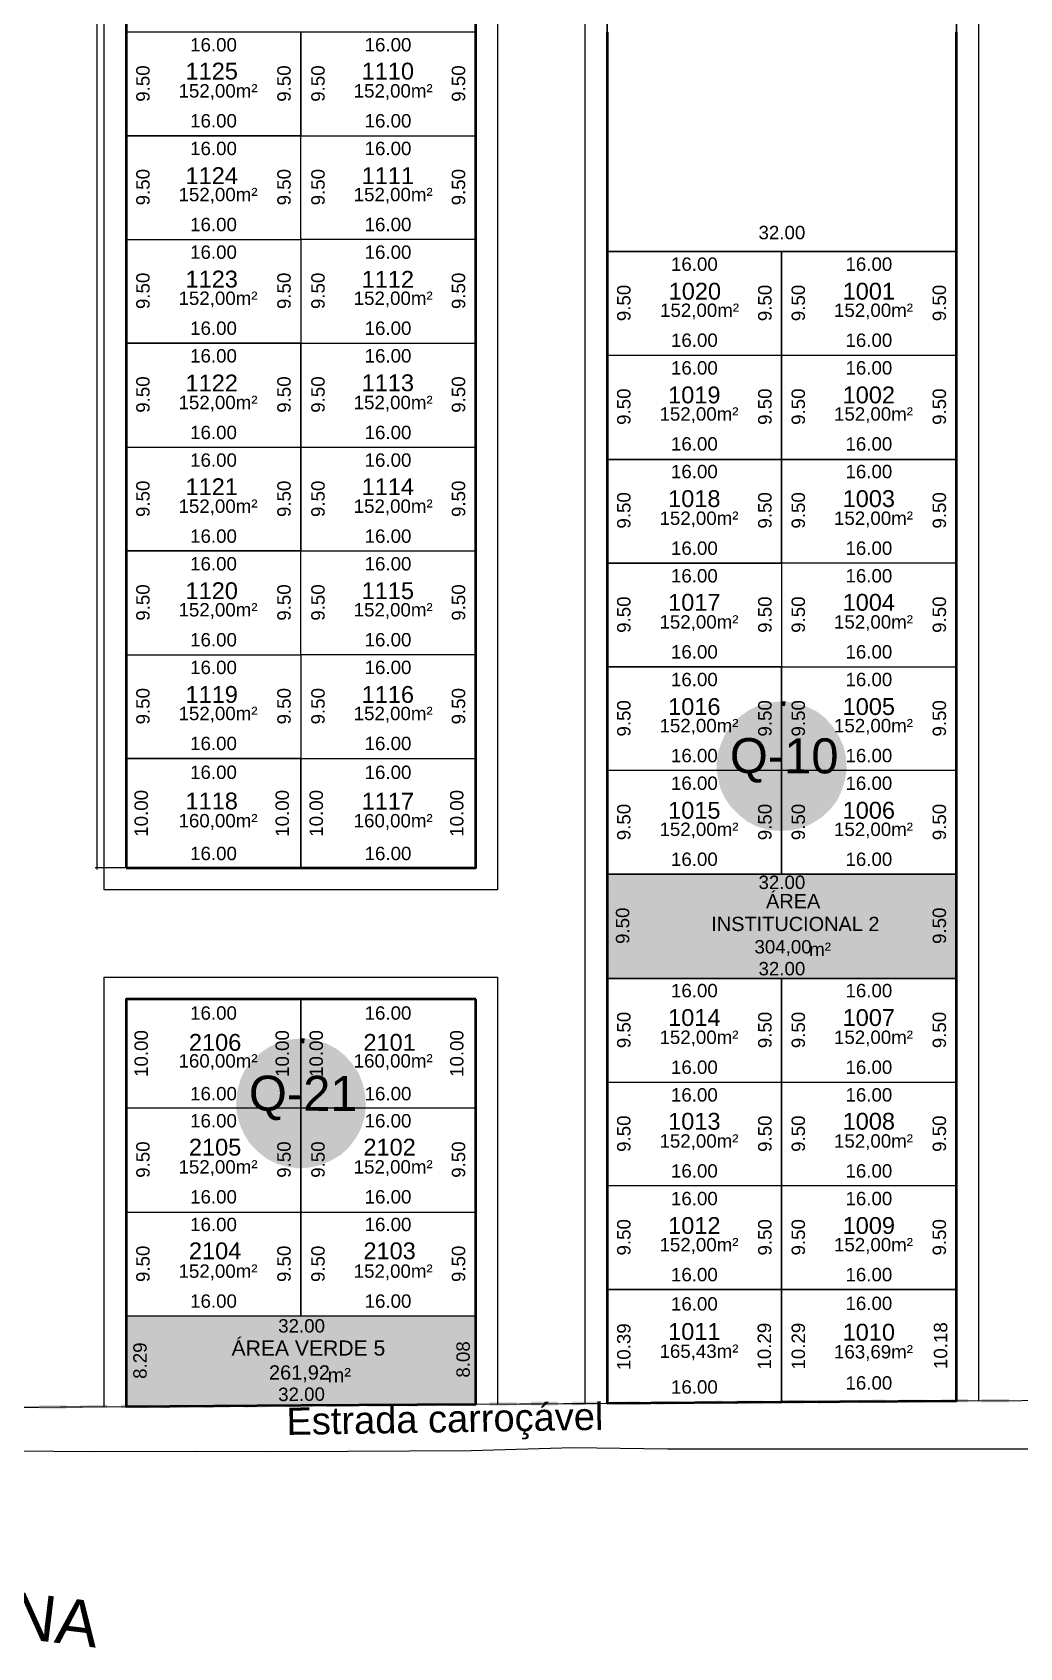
# Model space of a CAD drawing. Extents: x 246293 to 246943, y 9361385 to 9361710.
# Drawn here: x 246566.4 to 246656.8, y 9361426.9 to 9361574.8 of the extents above; entities that cross this region are included whole.
import ezdxf
from ezdxf.xclip import XClip

# ---------------------------------------------------------------- set-up
doc = ezdxf.new("R2010")
doc.units = 0
doc.header["$XCLIPFRAME"] = 0
doc.styles.add('style0', font='', dxfattribs={"height": 4.19039})
doc.styles.get('style0').set_extended_font_data('Arial')

# ---------------------------------------------------------------- blocks, each defined once
blk = doc.blocks.new('Viewport1')
at = {"linetype": 'Continuous', "lineweight": 25, "true_color": 0x0037dd}
for points in [[(246634.99, 9361513.53), (246633.99, 9361513.42), (246632.99, 9361513.21), (246632.04, 9361512.74), (246631.19, 9361512.16), (246630.51, 9361511.47), (246629.88, 9361510.63), (246629.46, 9361509.68), (246629.14, 9361508.73), (246629.03, 9361507.68), (246629.14, 9361506.67), (246629.35, 9361505.67), (246629.77, 9361504.72), (246630.35, 9361503.88), (246631.09, 9361503.14), (246631.88, 9361502.51), (246632.83, 9361502.04), (246633.78, 9361501.77), (246634.83, 9361501.67), (246635.83, 9361501.72), (246636.83, 9361501.93), (246637.78, 9361502.35), (246638.63, 9361502.88), (246639.42, 9361503.62), (246640.05, 9361504.41), (246640.47, 9361505.3), (246640.79, 9361506.31), (246640.95, 9361507.31), (246640.89, 9361508.36), (246640.68, 9361509.36), (246640.26, 9361510.31), (246639.73, 9361511.16), (246639.05, 9361511.95), (246638.26, 9361512.58), (246637.31, 9361513.05), (246636.36, 9361513.37), (246635.36, 9361513.53), (246635.31, 9361513.11), (246636.25, 9361512.95), (246637.15, 9361512.63), (246637.99, 9361512.21), (246638.73, 9361511.63), (246639.36, 9361510.89), (246639.89, 9361510.1), (246640.26, 9361509.2), (246640.47, 9361508.31), (246640.52, 9361507.36), (246640.37, 9361506.41), (246640.1, 9361505.51), (246639.63, 9361504.67), (246639.1, 9361503.88), (246638.36, 9361503.25), (246637.57, 9361502.72), (246636.73, 9361502.35), (246635.78, 9361502.14), (246634.83, 9361502.09), (246633.88, 9361502.19), (246632.99, 9361502.46), (246632.14, 9361502.88), (246631.35, 9361503.46), (246630.72, 9361504.14), (246630.19, 9361504.93), (246629.77, 9361505.83), (246629.56, 9361506.73), (246629.51, 9361507.68), (246629.61, 9361508.63), (246629.82, 9361509.52), (246630.25, 9361510.42), (246630.83, 9361511.16), (246631.51, 9361511.84), (246632.3, 9361512.37), (246633.15, 9361512.79), (246634.04, 9361513), (246634.99, 9361513.11)], [(246635.31, 9361513.11), (246634.99, 9361513.11), (246634.99, 9361513.53), (246635.36, 9361513.53)], [(246591.03, 9361482.69), (246589.98, 9361482.58), (246588.97, 9361482.32), (246588.08, 9361481.9), (246587.24, 9361481.32), (246586.5, 9361480.63), (246585.86, 9361479.79), (246585.44, 9361478.84), (246585.18, 9361477.84), (246585.07, 9361476.84), (246585.13, 9361475.84), (246585.39, 9361474.83), (246585.81, 9361473.89), (246586.34, 9361473.04), (246587.08, 9361472.3), (246587.87, 9361471.67), (246588.82, 9361471.2), (246589.82, 9361470.93), (246590.82, 9361470.78), (246591.82, 9361470.88), (246592.82, 9361471.09), (246593.77, 9361471.51), (246594.67, 9361472.04), (246595.41, 9361472.73), (246596.04, 9361473.57), (246596.51, 9361474.47), (246596.83, 9361475.47), (246596.93, 9361476.47), (246596.88, 9361477.52), (246596.67, 9361478.52), (246596.3, 9361479.47), (246595.72, 9361480.32), (246595.04, 9361481.11), (246594.25, 9361481.74), (246593.35, 9361482.21), (246592.35, 9361482.53), (246591.35, 9361482.69), (246591.29, 9361482.21), (246592.24, 9361482.11), (246593.14, 9361481.79), (246593.98, 9361481.37), (246594.77, 9361480.79), (246595.41, 9361480.05), (246595.88, 9361479.26), (246596.25, 9361478.37), (246596.46, 9361477.47), (246596.51, 9361476.52), (246596.35, 9361475.57), (246596.09, 9361474.62), (246595.67, 9361473.78), (246595.09, 9361473.04), (246594.4, 9361472.41), (246593.56, 9361471.88), (246592.72, 9361471.51), (246591.77, 9361471.3), (246590.82, 9361471.25), (246589.87, 9361471.36), (246588.97, 9361471.62), (246588.13, 9361472.04), (246587.34, 9361472.62), (246586.71, 9361473.31), (246586.18, 9361474.1), (246585.81, 9361474.94), (246585.55, 9361475.89), (246585.5, 9361476.84), (246585.6, 9361477.79), (246585.86, 9361478.68), (246586.29, 9361479.53), (246586.81, 9361480.32), (246587.5, 9361481), (246588.29, 9361481.53), (246589.13, 9361481.9), (246590.08, 9361482.16), (246591.03, 9361482.27)], [(246591.29, 9361482.21), (246591.03, 9361482.27), (246591.03, 9361482.69), (246591.35, 9361482.69)]]:
    blk.add_hatch(color=162, dxfattribs=at).paths.add_polyline_path(points)
at = {"linetype": 'Continuous', "lineweight": 25, "true_color": 0xfafafa}
for points in [[(246635.04, 9361513.32), (246633.94, 9361513.21), (246636.04, 9361513.21)], [(246638.1, 9361512.42), (246638.94, 9361511.74), (246631.04, 9361511.74), (246631.88, 9361512.42)], [(246638.05, 9361512.42), (246638.1, 9361512.42), (246631.88, 9361512.42), (246631.93, 9361512.42)], [(246637.15, 9361512.89), (246638.05, 9361512.42), (246631.93, 9361512.42), (246632.88, 9361512.89)], [(246636.1, 9361513.21), (246637.1, 9361512.89), (246632.88, 9361512.89), (246633.88, 9361513.21)], [(246637.15, 9361512.89), (246632.88, 9361512.89), (246637.1, 9361512.89)], [(246636.04, 9361513.21), (246636.1, 9361513.21), (246633.88, 9361513.21), (246633.94, 9361513.21)], [(246639.68, 9361510.89), (246640.21, 9361510), (246629.82, 9361510), (246630.35, 9361510.89)], [(246638.94, 9361511.74), (246639.63, 9361510.94), (246630.35, 9361510.94), (246631.04, 9361511.74)], [(246639.63, 9361510.94), (246639.68, 9361510.89), (246630.35, 9361510.89), (246630.35, 9361510.94)], [(246640.58, 9361508.94), (246640.74, 9361507.89), (246629.3, 9361507.89), (246629.46, 9361508.94)], [(246640.21, 9361509.94), (246640.58, 9361508.94), (246629.46, 9361508.94), (246629.77, 9361509.94)], [(246640.21, 9361510), (246640.21, 9361509.94), (246629.77, 9361509.94), (246629.82, 9361510)], [(246640.74, 9361507.89), (246640.74, 9361507.83), (246629.3, 9361507.83), (246629.3, 9361507.89)], [(246640.74, 9361507.83), (246640.68, 9361506.78), (246629.35, 9361506.78), (246629.3, 9361507.83)], [(246640.68, 9361506.78), (246640.42, 9361505.73), (246629.56, 9361505.73), (246629.35, 9361506.78)], [(246640.42, 9361505.73), (246640.42, 9361505.67), (246629.61, 9361505.67), (246629.56, 9361505.73)], [(246640.42, 9361505.67), (246639.94, 9361504.72), (246630.04, 9361504.72), (246629.61, 9361505.67)], [(246639.94, 9361504.72), (246639.31, 9361503.83), (246630.67, 9361503.83), (246630.04, 9361504.72)], [(246639.31, 9361503.83), (246638.52, 9361503.09), (246631.46, 9361503.09), (246630.67, 9361503.83)], [(246638.52, 9361503.09), (246637.63, 9361502.51), (246632.41, 9361502.51), (246632.35, 9361502.51), (246631.46, 9361503.09)], [(246637.63, 9361502.51), (246636.62, 9361502.09), (246633.36, 9361502.09), (246632.41, 9361502.51)], [(246636.62, 9361502.09), (246636.57, 9361502.09), (246633.41, 9361502.09), (246633.36, 9361502.09)], [(246635.52, 9361501.88), (246634.41, 9361501.88), (246633.41, 9361502.09)], [(246633.41, 9361502.09), (246635.52, 9361501.88), (246636.57, 9361502.09)], [(246592.08, 9361482.37), (246593.09, 9361482.06), (246588.87, 9361482.06), (246589.92, 9361482.37)], [(246591.03, 9361482.48), (246589.92, 9361482.37), (246592.03, 9361482.37)], [(246592.08, 9361482.37), (246589.92, 9361482.37), (246592.03, 9361482.37)], [(246594.98, 9361480.84), (246595.67, 9361480.05), (246586.34, 9361480.05), (246587.02, 9361480.84)], [(246594.93, 9361480.9), (246594.98, 9361480.84), (246587.02, 9361480.84), (246587.08, 9361480.9)], [(246594.09, 9361481.53), (246594.93, 9361480.9), (246587.08, 9361480.9), (246587.87, 9361481.53)], [(246594.09, 9361481.58), (246594.09, 9361481.53), (246587.87, 9361481.53), (246587.92, 9361481.58)], [(246593.14, 9361482.06), (246594.09, 9361481.58), (246587.92, 9361481.58), (246588.87, 9361482.06)], [(246593.14, 9361482.06), (246588.87, 9361482.06), (246593.09, 9361482.06)], [(246595.67, 9361480.05), (246596.2, 9361479.16), (246585.81, 9361479.16), (246586.34, 9361480.05)], [(246596.56, 9361478.05), (246596.72, 9361477.05), (246585.29, 9361477.05), (246585.44, 9361478.05)], [(246596.2, 9361479.1), (246596.56, 9361478.1), (246585.44, 9361478.1), (246585.81, 9361479.1)], [(246596.56, 9361478.1), (246596.56, 9361478.05), (246585.44, 9361478.05), (246585.44, 9361478.1)], [(246596.2, 9361479.16), (246596.2, 9361479.1), (246585.81, 9361479.1), (246585.81, 9361479.16)], [(246596.72, 9361477.05), (246596.72, 9361477), (246585.29, 9361477), (246585.29, 9361477.05)], [(246596.72, 9361477), (246596.67, 9361475.94), (246585.34, 9361475.94), (246585.29, 9361477)], [(246596.67, 9361475.94), (246596.67, 9361475.89), (246585.34, 9361475.89), (246585.34, 9361475.94)], [(246596.67, 9361475.89), (246596.41, 9361474.89), (246585.6, 9361474.89), (246585.34, 9361475.89)], [(246596.41, 9361474.89), (246596.41, 9361474.83), (246585.6, 9361474.83), (246585.6, 9361474.89)], [(246596.41, 9361474.83), (246595.99, 9361473.89), (246586.02, 9361473.89), (246585.6, 9361474.83)], [(246595.99, 9361473.89), (246595.93, 9361473.89), (246586.08, 9361473.89), (246586.02, 9361473.89)], [(246595.93, 9361473.89), (246595.35, 9361472.99), (246586.66, 9361472.99), (246586.08, 9361473.89)], [(246595.35, 9361472.99), (246595.3, 9361472.99), (246586.71, 9361472.99), (246586.66, 9361472.99)], [(246595.3, 9361472.99), (246594.56, 9361472.25), (246587.45, 9361472.25), (246586.71, 9361472.99)], [(246594.56, 9361472.25), (246594.51, 9361472.25), (246587.5, 9361472.25), (246587.45, 9361472.25)], [(246594.51, 9361472.25), (246593.61, 9361471.67), (246588.34, 9361471.67), (246587.5, 9361472.25)], [(246593.61, 9361471.67), (246593.61, 9361471.62), (246588.39, 9361471.62), (246588.34, 9361471.67)], [(246593.61, 9361471.62), (246592.61, 9361471.25), (246589.4, 9361471.25), (246589.34, 9361471.25), (246588.39, 9361471.62)], [(246589.4, 9361471.25), (246591.56, 9361471.04), (246591.5, 9361471.04), (246590.45, 9361471.04)], [(246589.4, 9361471.25), (246591.56, 9361471.04), (246592.61, 9361471.25)]]:
    blk.add_hatch(color=7, dxfattribs=at).paths.add_polyline_path(points)
at = {"linetype": 'Continuous', "lineweight": 25, "true_color": 0xfecc66}
blk.add_hatch(color=31, dxfattribs=at).paths.add_polyline_path([(246651.01, 9361497.71), (246651.01, 9361488.17), (246619.02, 9361488.17), (246619.02, 9361497.71)])
at = {"linetype": 'Continuous', "lineweight": 25, "true_color": 0x37dd00}
for points in [[(246607, 9361457.28), (246607, 9361449.22), (246575.01, 9361449.22), (246575.01, 9361457.28)], [(246575.01, 9361449.22), (246590.98, 9361449.11), (246575.01, 9361449), (246575.01, 9361449.11)], [(246575.01, 9361449.22), (246590.98, 9361449.11), (246607, 9361449.22)]]:
    blk.add_hatch(color=82, dxfattribs=at).paths.add_polyline_path(points)
at = {"linetype": 'Continuous', "lineweight": 0, "true_color": 0x93278f}
for points in [[(246652.02, 9361449.37), (246649.54, 9361449.37), (246649.54, 9361449.64), (246652.02, 9361449.69)], [(246655.81, 9361449.37), (246653.28, 9361449.37), (246653.28, 9361449.69), (246655.81, 9361449.69)], [(246569.52, 9361448.79), (246567.05, 9361448.79), (246567.05, 9361449.11), (246569.52, 9361449.11)], [(246573.27, 9361448.85), (246570.79, 9361448.85), (246570.79, 9361449.11), (246573.27, 9361449.16)], [(246577.06, 9361448.85), (246574.53, 9361448.85), (246574.53, 9361449.16), (246577.06, 9361449.16)], [(246580.8, 9361448.9), (246578.27, 9361448.85), (246578.27, 9361449.16), (246580.8, 9361449.16)], [(246584.55, 9361448.9), (246582.02, 9361448.9), (246582.02, 9361449.22), (246584.55, 9361449.22)], [(246588.29, 9361448.95), (246585.81, 9361448.9), (246585.81, 9361449.22), (246588.29, 9361449.22)], [(246592.03, 9361448.95), (246589.55, 9361448.95), (246589.55, 9361449.27), (246592.03, 9361449.27)], [(246595.77, 9361449), (246593.3, 9361448.95), (246593.3, 9361449.27), (246595.77, 9361449.27)], [(246599.52, 9361449), (246597.04, 9361449), (246597.04, 9361449.32), (246599.52, 9361449.32)], [(246603.31, 9361449.06), (246600.78, 9361449), (246600.78, 9361449.32), (246603.31, 9361449.32)], [(246607.05, 9361449.06), (246604.52, 9361449.06), (246604.52, 9361449.37), (246607.05, 9361449.37)], [(246610.8, 9361449.11), (246608.27, 9361449.06), (246608.27, 9361449.37), (246610.8, 9361449.37)], [(246614.54, 9361449.11), (246612.06, 9361449.11), (246612.06, 9361449.43), (246614.54, 9361449.43)], [(246618.28, 9361449.16), (246615.8, 9361449.11), (246615.8, 9361449.43), (246618.28, 9361449.43)], [(246622.02, 9361449.16), (246619.55, 9361449.16), (246619.55, 9361449.43), (246622.02, 9361449.48)], [(246625.77, 9361449.22), (246623.29, 9361449.16), (246623.29, 9361449.48), (246625.77, 9361449.48)], [(246629.56, 9361449.22), (246627.03, 9361449.22), (246627.03, 9361449.48), (246629.56, 9361449.53)], [(246633.3, 9361449.27), (246630.77, 9361449.22), (246630.77, 9361449.53), (246633.3, 9361449.53)], [(246637.05, 9361449.27), (246634.52, 9361449.27), (246634.52, 9361449.53), (246637.05, 9361449.58)], [(246640.79, 9361449.32), (246638.31, 9361449.27), (246638.31, 9361449.58), (246640.79, 9361449.58)], [(246644.53, 9361449.32), (246642.05, 9361449.32), (246642.05, 9361449.58), (246644.53, 9361449.64)], [(246648.27, 9361449.37), (246645.8, 9361449.32), (246645.8, 9361449.64), (246648.27, 9361449.64)]]:
    blk.add_hatch(color=217, dxfattribs=at).paths.add_polyline_path(points)
at = {"color": 1, "linetype": 'Continuous', "lineweight": 25, "true_color": 0xff0000}
for p, q in [((246572.32, 9361660.92), (246572.32, 9361498.13)), ((246574.9, 9361498.29), (246572.16, 9361498.29)), ((246572.27, 9361498.35), (246572.37, 9361498.24))]:
    blk.add_line(p, q, dxfattribs=at)
for points in [[(246634.99, 9361660.81), (246651.01, 9361660.81), (246651.01, 9361650.8), (246651.01, 9361641.31), (246651.01, 9361619.7), (246651.01, 9361612.79), (246651.01, 9361603.3), (246651.01, 9361602.3), (246651.01, 9361593.81), (246651.01, 9361545.21), (246651.01, 9361536.77), (246651.01, 9361527.29), (246651.01, 9361517.8), (246651.01, 9361508.31), (246651.01, 9361498.77), (246651.01, 9361489.28), (246651.01, 9361479.79), (246651.01, 9361470.3), (246651.01, 9361460.81), (246651.01, 9361449.53), (246662.98, 9361449.58)], [(246634.99, 9361662.82), (246653.02, 9361662.82), (246653.02, 9361650.8), (246653.02, 9361641.31), (246653.02, 9361619.7), (246653.02, 9361612.79), (246653.02, 9361603.3), (246653.02, 9361602.3), (246653.02, 9361593.81), (246653.02, 9361545.21), (246653.02, 9361536.77), (246653.02, 9361527.29), (246653.02, 9361517.8), (246653.02, 9361508.31), (246653.02, 9361498.77), (246653.02, 9361489.28), (246653.02, 9361479.79), (246653.02, 9361470.3), (246653.02, 9361460.81), (246653.02, 9361449.53), (246660.98, 9361449.58)], [(246564.99, 9361448.95), (246573, 9361449), (246573, 9361460.81), (246573, 9361470.3), (246573, 9361479.32), (246573, 9361488.28), (246609, 9361488.28), (246609, 9361479.32), (246609, 9361470.3), (246609, 9361460.81), (246609, 9361449.22), (246617.02, 9361449.27), (246617.02, 9361460.81), (246617.02, 9361470.3), (246617.02, 9361479.79), (246617.02, 9361489.28), (246617.02, 9361498.77), (246617.02, 9361508.31), (246617.02, 9361517.8), (246617.02, 9361527.29), (246617.02, 9361536.77), (246617.02, 9361546.32), (246617.02, 9361601.19)], [(246609, 9361496.29), (246573, 9361496.29), (246573, 9361662.82), (246609, 9361662.82), (246609, 9361496.29)], [(246562.99, 9361448.9), (246575.01, 9361449), (246575.01, 9361460.81), (246575.01, 9361470.3), (246575.01, 9361479.32), (246575.01, 9361486.27), (246607, 9361486.27), (246607, 9361479.32), (246607, 9361470.3), (246607, 9361460.81), (246607, 9361449.22), (246619.02, 9361449.32), (246619.02, 9361460.81), (246619.02, 9361470.3), (246619.02, 9361479.79), (246619.02, 9361489.28), (246619.02, 9361498.77), (246619.02, 9361508.31), (246619.02, 9361517.8), (246619.02, 9361527.29), (246619.02, 9361536.77), (246619.02, 9361546.32), (246619.02, 9361601.19)], [(246607, 9361498.29), (246575.01, 9361498.29), (246575.01, 9361660.81), (246607, 9361660.81), (246607, 9361498.29)]]:
    blk.add_lwpolyline(points, dxfattribs=at)
at = {"color": 5, "linetype": 'Continuous', "lineweight": 50, "true_color": 0x0000ff}
for points in [[(246575.01, 9361498.29), (246607, 9361498.29), (246607, 9361660.81), (246575.01, 9361660.81), (246575.01, 9361498.29)], [(246619.02, 9361574.78), (246619.02, 9361565.29), (246619.02, 9361555.8), (246619.02, 9361546.32), (246619.02, 9361536.77), (246619.02, 9361527.29), (246619.02, 9361517.8), (246619.02, 9361508.31), (246619.02, 9361498.77), (246619.02, 9361489.28), (246619.02, 9361479.79), (246619.02, 9361470.3), (246619.02, 9361460.81), (246619.02, 9361449.32), (246634.99, 9361449.43), (246651.01, 9361449.53), (246651.01, 9361460.81), (246651.01, 9361470.3), (246651.01, 9361479.79), (246651.01, 9361489.28), (246651.01, 9361498.77), (246651.01, 9361508.31), (246651.01, 9361517.8), (246651.01, 9361527.29), (246651.01, 9361536.77), (246651.01, 9361546.32), (246651.01, 9361555.8), (246651.01, 9361565.29), (246651.01, 9361574.78)], [(246607, 9361486.27), (246575.01, 9361486.27), (246575.01, 9361479.32), (246575.01, 9361470.3), (246575.01, 9361460.81), (246575.01, 9361449), (246590.98, 9361449.11), (246607, 9361449.22), (246607, 9361460.81), (246607, 9361470.3), (246607, 9361479.32), (246607, 9361486.27)]]:
    blk.add_lwpolyline(points, dxfattribs=at)
at = {"color": 18, "linetype": 'Continuous', "lineweight": 25, "true_color": 0x000000}
for points in [[(246619.02, 9361554.7), (246651.01, 9361554.7), (246651.01, 9361601.19), (246619.02, 9361601.19), (246619.02, 9361554.7)], [(246619.02, 9361488.17), (246651.01, 9361488.17), (246651.01, 9361497.71), (246619.02, 9361497.71), (246619.02, 9361488.17)]]:
    blk.add_lwpolyline(points, dxfattribs=at)
at = {"color": 3, "linetype": 'Continuous', "lineweight": 25, "true_color": 0x00ff00}
for points in [[(246590.98, 9361565.29), (246607, 9361565.29), (246607, 9361555.8), (246590.98, 9361555.8), (246590.98, 9361565.29), (246575.01, 9361565.29), (246575.01, 9361555.8), (246590.98, 9361555.8), (246590.98, 9361565.29), (246607, 9361565.29), (246607, 9361574.78), (246590.98, 9361574.78), (246590.98, 9361565.29), (246590.98, 9361574.78), (246575.01, 9361574.78), (246575.01, 9361565.29), (246590.98, 9361565.29)], [(246590.98, 9361546.32), (246607, 9361546.32), (246607, 9361555.8), (246590.98, 9361555.8), (246590.98, 9361546.32), (246575.01, 9361546.32), (246575.01, 9361555.8), (246590.98, 9361555.8), (246590.98, 9361546.32), (246607, 9361546.32), (246607, 9361536.77), (246590.98, 9361536.77), (246590.98, 9361546.32), (246590.98, 9361536.77), (246575.01, 9361536.77), (246575.01, 9361546.32), (246590.98, 9361546.32)], [(246634.99, 9361545.21), (246651.01, 9361545.21), (246651.01, 9361554.7), (246634.99, 9361554.7), (246634.99, 9361545.21), (246634.99, 9361554.7), (246619.02, 9361554.7), (246619.02, 9361545.21), (246634.99, 9361545.21)], [(246634.99, 9361545.21), (246651.01, 9361545.21), (246651.01, 9361535.67), (246634.99, 9361535.67), (246634.99, 9361545.21), (246634.99, 9361535.67), (246619.02, 9361535.67), (246619.02, 9361545.21), (246634.99, 9361545.21)], [(246590.98, 9361527.29), (246607, 9361527.29), (246607, 9361517.8), (246590.98, 9361517.8), (246590.98, 9361527.29), (246575.01, 9361527.29), (246575.01, 9361517.8), (246590.98, 9361517.8), (246590.98, 9361527.29), (246607, 9361527.29), (246607, 9361536.77), (246590.98, 9361536.77), (246590.98, 9361527.29), (246590.98, 9361536.77), (246575.01, 9361536.77), (246575.01, 9361527.29), (246590.98, 9361527.29)], [(246634.99, 9361535.67), (246651.01, 9361535.67), (246651.01, 9361526.18), (246634.99, 9361526.18), (246634.99, 9361535.67), (246634.99, 9361526.18), (246619.02, 9361526.18), (246619.02, 9361535.67), (246634.99, 9361535.67)], [(246634.99, 9361516.69), (246651.01, 9361516.69), (246651.01, 9361526.18), (246634.99, 9361526.18), (246634.99, 9361516.69), (246619.02, 9361516.69), (246619.02, 9361526.18), (246634.99, 9361526.18), (246634.99, 9361516.69), (246651.01, 9361516.69), (246651.01, 9361507.2), (246634.99, 9361507.2), (246634.99, 9361516.69), (246634.99, 9361507.2), (246619.02, 9361507.2), (246619.02, 9361516.69), (246634.99, 9361516.69)], [(246590.98, 9361508.31), (246607, 9361508.31), (246607, 9361517.8), (246590.98, 9361517.8), (246590.98, 9361508.31), (246575.01, 9361508.31), (246575.01, 9361517.8), (246590.98, 9361517.8), (246590.98, 9361508.31), (246607, 9361508.31), (246607, 9361498.29), (246590.98, 9361498.29), (246590.98, 9361508.31), (246590.98, 9361498.29), (246575.01, 9361498.29), (246575.01, 9361508.31), (246590.98, 9361508.31)], [(246634.99, 9361497.71), (246651.01, 9361497.71), (246651.01, 9361507.2), (246634.99, 9361507.2), (246634.99, 9361497.71), (246634.99, 9361507.2), (246619.02, 9361507.2), (246619.02, 9361497.71), (246634.99, 9361497.71)], [(246634.99, 9361478.68), (246651.01, 9361478.68), (246651.01, 9361488.17), (246634.99, 9361488.17), (246634.99, 9361478.68), (246634.99, 9361488.17), (246619.02, 9361488.17), (246619.02, 9361478.68), (246634.99, 9361478.68)], [(246590.98, 9361486.27), (246607, 9361486.27), (246607, 9361476.31), (246590.98, 9361476.31), (246590.98, 9361486.27), (246590.98, 9361476.31), (246575.01, 9361476.31), (246575.01, 9361486.27), (246590.98, 9361486.27)], [(246634.99, 9361478.68), (246651.01, 9361478.68), (246651.01, 9361469.19), (246634.99, 9361469.19), (246634.99, 9361478.68), (246634.99, 9361469.19), (246619.02, 9361469.19), (246619.02, 9361478.68), (246634.99, 9361478.68)], [(246590.98, 9361466.77), (246607, 9361466.77), (246607, 9361476.31), (246590.98, 9361476.31), (246590.98, 9361466.77), (246590.98, 9361476.31), (246575.01, 9361476.31), (246575.01, 9361466.77), (246590.98, 9361466.77)], [(246634.99, 9361459.71), (246651.01, 9361459.71), (246651.01, 9361469.19), (246634.99, 9361469.19), (246634.99, 9361459.71), (246634.99, 9361469.19), (246619.02, 9361469.19), (246619.02, 9361459.71), (246634.99, 9361459.71)], [(246590.98, 9361466.77), (246607, 9361466.77), (246607, 9361457.28), (246590.98, 9361457.28), (246590.98, 9361466.77), (246590.98, 9361457.28), (246575.01, 9361457.28), (246575.01, 9361466.77), (246590.98, 9361466.77)], [(246634.99, 9361459.71), (246619.02, 9361459.71), (246619.02, 9361449.32), (246634.99, 9361449.43), (246634.99, 9361459.71)], [(246651.01, 9361459.71), (246634.99, 9361459.71), (246634.99, 9361449.43), (246651.01, 9361449.53), (246651.01, 9361459.71)], [(246607, 9361457.28), (246590.98, 9361457.28), (246575.01, 9361457.28), (246575.01, 9361449), (246590.98, 9361449.11), (246607, 9361449.22), (246607, 9361457.28)], [(246660.61, 9361445.1), (246651.59, 9361445.1), (246641.53, 9361445.1), (246632.3, 9361445.1), (246624.55, 9361445.1), (246615.91, 9361445.21), (246606.58, 9361444.95), (246595.3, 9361444.89), (246587.76, 9361444.84), (246581.44, 9361444.89), (246571.74, 9361444.84), (246561.67, 9361444.95), (246553.4, 9361444.73), (246545.65, 9361444.58), (246538.16, 9361445), (246534.84, 9361445), (246530.05, 9361445.05), (246524.83, 9361445), (246517.61, 9361445.26), (246507.22, 9361445.53), (246499.63, 9361446.21), (246492.99, 9361446.79), (246482.98, 9361447.95), (246474.38, 9361448.9)]]:
    blk.add_lwpolyline(points, dxfattribs=at)
at = {"color": 1, "linetype": 'Continuous', "lineweight": 25, "true_color": 0xff0000, "attachment_point": 7, "style": 'style0'}
for s, insert, char_height in [('16.00', (246580.86, 9361572.99), 1.225), ('16.00', (246596.83, 9361572.99), 1.225), ('1125', (246580.44, 9361570.41), 1.542), ('1110', (246596.56, 9361570.41), 1.542), ('152,00m²', (246579.8, 9361568.56), 1.225), ('152,00m²', (246595.83, 9361568.56), 1.225), ('16.00', (246580.86, 9361566.03), 1.225), ('16.00', (246596.83, 9361566.03), 1.225), ('16.00', (246580.86, 9361563.5), 1.225), ('16.00', (246596.83, 9361563.5), 1.225), ('1124', (246580.44, 9361560.87), 1.542), ('1111', (246596.56, 9361560.87), 1.542), ('152,00m²', (246579.8, 9361559.07), 1.225), ('152,00m²', (246595.83, 9361559.07), 1.225), ('16.00', (246580.86, 9361556.54), 1.225), ('16.00', (246596.83, 9361556.54), 1.225), ('16.00', (246580.86, 9361554.01), 1.225), ('16.00', (246596.83, 9361554.01), 1.225), ('16.00', (246624.87, 9361552.91), 1.225), ('16.00', (246640.84, 9361552.91), 1.225), ('1123', (246580.44, 9361551.38), 1.542), ('1112', (246596.56, 9361551.38), 1.542), ('1020', (246624.66, 9361550.27), 1.542), ('1001', (246640.58, 9361550.27), 1.542), ('152,00m²', (246579.8, 9361549.58), 1.225), ('152,00m²', (246595.83, 9361549.58), 1.225), ('152,00m²', (246623.87, 9361548.48), 1.225), ('152,00m²', (246639.79, 9361548.48), 1.225), ('16.00', (246580.86, 9361547.05), 1.225), ('16.00', (246596.83, 9361547.05), 1.225), ('16.00', (246580.86, 9361544.52), 1.225), ('16.00', (246596.83, 9361544.52), 1.225), ('16.00', (246624.87, 9361545.95), 1.225), ('16.00', (246640.84, 9361545.95), 1.225), ('16.00', (246624.87, 9361543.42), 1.225), ('16.00', (246640.84, 9361543.42), 1.225), ('1122', (246580.44, 9361541.89), 1.542), ('1113', (246596.56, 9361541.89), 1.542), ('152,00m²', (246579.8, 9361540.04), 1.225), ('152,00m²', (246595.83, 9361540.04), 1.225), ('1019', (246624.61, 9361540.78), 1.542), ('1002', (246640.58, 9361540.78), 1.542), ('152,00m²', (246623.82, 9361538.99), 1.225), ('152,00m²', (246639.79, 9361538.99), 1.225), ('16.00', (246580.86, 9361537.51), 1.225), ('16.00', (246596.83, 9361537.51), 1.225), ('16.00', (246624.87, 9361536.46), 1.225), ('16.00', (246640.84, 9361536.46), 1.225), ('16.00', (246580.86, 9361534.98), 1.225), ('16.00', (246596.83, 9361534.98), 1.225), ('1121', (246580.44, 9361532.4), 1.542), ('1114', (246596.56, 9361532.4), 1.542), ('16.00', (246624.87, 9361533.93), 1.225), ('16.00', (246640.84, 9361533.93), 1.225), ('1018', (246624.61, 9361531.29), 1.542), ('1003', (246640.58, 9361531.29), 1.542), ('152,00m²', (246579.8, 9361530.55), 1.225), ('152,00m²', (246595.83, 9361530.55), 1.225), ('152,00m²', (246623.82, 9361529.45), 1.225), ('152,00m²', (246639.79, 9361529.45), 1.225), ('16.00', (246580.86, 9361528.02), 1.225), ('16.00', (246596.83, 9361528.02), 1.225), ('16.00', (246624.87, 9361526.92), 1.225), ('16.00', (246640.84, 9361526.92), 1.225), ('16.00', (246580.86, 9361525.49), 1.225), ('16.00', (246596.83, 9361525.49), 1.225), ('16.00', (246624.87, 9361524.39), 1.225), ('16.00', (246640.84, 9361524.39), 1.225), ('1120', (246580.44, 9361522.86), 1.542), ('1115', (246596.56, 9361522.86), 1.542), ('152,00m²', (246579.8, 9361521.07), 1.225), ('152,00m²', (246595.83, 9361521.07), 1.225), ('1017', (246624.61, 9361521.8), 1.542), ('1004', (246640.58, 9361521.8), 1.542), ('152,00m²', (246623.82, 9361519.96), 1.225), ('152,00m²', (246639.79, 9361519.96), 1.225), ('16.00', (246580.86, 9361518.54), 1.225), ('16.00', (246596.83, 9361518.54), 1.225), ('16.00', (246624.87, 9361517.43), 1.225), ('16.00', (246640.84, 9361517.43), 1.225), ('16.00', (246580.86, 9361516.01), 1.225), ('16.00', (246596.83, 9361516.01), 1.225), ('1119', (246580.44, 9361513.37), 1.542), ('1116', (246596.56, 9361513.37), 1.542), ('16.00', (246624.87, 9361514.9), 1.225), ('16.00', (246640.84, 9361514.9), 1.225), ('1016', (246624.61, 9361512.26), 1.542), ('1005', (246640.58, 9361512.26), 1.542), ('152,00m²', (246579.8, 9361511.58), 1.225), ('152,00m²', (246595.83, 9361511.58), 1.225), ('152,00m²', (246623.82, 9361510.47), 1.225), ('152,00m²', (246639.79, 9361510.47), 1.225), ('16.00', (246580.86, 9361509.05), 1.225), ('16.00', (246596.83, 9361509.05), 1.225), ('16.00', (246624.87, 9361507.94), 1.225), ('16.00', (246640.84, 9361507.94), 1.225), ('16.00', (246580.86, 9361506.41), 1.225), ('16.00', (246596.83, 9361506.41), 1.225), ('16.00', (246624.87, 9361505.41), 1.225), ('16.00', (246640.84, 9361505.41), 1.225), ('1118', (246580.44, 9361503.62), 1.542), ('1117', (246596.56, 9361503.62), 1.542), ('1015', (246624.61, 9361502.77), 1.542), ('1006', (246640.58, 9361502.77), 1.542), ('160,00m²', (246579.8, 9361501.77), 1.225), ('160,00m²', (246595.83, 9361501.77), 1.225), ('152,00m²', (246623.82, 9361500.98), 1.225), ('152,00m²', (246639.79, 9361500.98), 1.225), ('16.00', (246580.86, 9361498.98), 1.225), ('16.00', (246596.83, 9361498.98), 1.225), ('16.00', (246624.87, 9361498.45), 1.225), ('16.00', (246640.84, 9361498.45), 1.225), ('32.00', (246632.88, 9361496.34), 1.225), ('ÁREA', (246633.57, 9361494.6), 1.305), ('INSTITUCIONAL 2', (246628.56, 9361492.49), 1.3046), ('304,00', (246632.51, 9361490.23), 1.225), ('m²', (246637.52, 9361490.23), 1.225), ('32.00', (246632.88, 9361488.44), 1.225), ('16.00', (246624.87, 9361486.43), 1.225), ('16.00', (246640.84, 9361486.43), 1.225), ('16.00', (246580.86, 9361484.38), 1.225), ('16.00', (246596.83, 9361484.38), 1.225), ('1014', (246624.61, 9361483.8), 1.542), ('1007', (246640.58, 9361483.8), 1.542), ('2106', (246580.75, 9361481.53), 1.542), ('2101', (246596.72, 9361481.53), 1.542), ('152,00m²', (246623.82, 9361481.95), 1.225), ('152,00m²', (246639.79, 9361481.95), 1.225), ('160,00m²', (246579.8, 9361479.79), 1.225), ('160,00m²', (246595.83, 9361479.79), 1.225), ('16.00', (246624.87, 9361479.42), 1.225), ('16.00', (246640.84, 9361479.42), 1.225), ('16.00', (246580.86, 9361477), 1.225), ('16.00', (246596.83, 9361477), 1.225), ('16.00', (246624.87, 9361476.89), 1.225), ('16.00', (246640.84, 9361476.89), 1.225), ('16.00', (246580.86, 9361474.52), 1.225), ('16.00', (246596.83, 9361474.52), 1.225), ('1013', (246624.61, 9361474.31), 1.542), ('1008', (246640.58, 9361474.31), 1.542), ('2105', (246580.75, 9361471.94), 1.542), ('2102', (246596.72, 9361471.94), 1.542), ('152,00m²', (246623.82, 9361472.46), 1.225), ('152,00m²', (246639.79, 9361472.46), 1.225), ('152,00m²', (246579.8, 9361470.09), 1.225), ('152,00m²', (246595.83, 9361470.09), 1.225), ('16.00', (246624.87, 9361469.93), 1.225), ('16.00', (246640.84, 9361469.93), 1.225), ('16.00', (246580.86, 9361467.56), 1.225), ('16.00', (246596.83, 9361467.56), 1.225), ('16.00', (246624.87, 9361467.4), 1.225), ('16.00', (246640.84, 9361467.4), 1.225), ('16.00', (246580.86, 9361465.03), 1.225), ('16.00', (246596.83, 9361465.03), 1.225), ('1012', (246624.61, 9361464.77), 1.542), ('1009', (246640.58, 9361464.77), 1.542), ('152,00m²', (246623.82, 9361462.97), 1.225), ('152,00m²', (246639.79, 9361462.97), 1.225), ('2104', (246580.75, 9361462.45), 1.542), ('2103', (246596.72, 9361462.45), 1.542), ('152,00m²', (246579.8, 9361460.55), 1.225), ('152,00m²', (246595.83, 9361460.55), 1.225), ('16.00', (246624.87, 9361460.44), 1.225), ('16.00', (246640.84, 9361460.44), 1.225), ('16.00', (246580.86, 9361458.02), 1.225), ('16.00', (246596.83, 9361458.02), 1.225), ('16.00', (246624.87, 9361457.76), 1.225), ('16.00', (246640.84, 9361457.81), 1.225), ('32.00', (246588.92, 9361455.75), 1.225), ('1011', (246624.61, 9361455.07), 1.542), ('1010', (246640.58, 9361455.01), 1.542), ('ÁREA VERDE 5', (246584.65, 9361453.64), 1.3836), ('165,43m²', (246623.82, 9361453.22), 1.225), ('163,69m²', (246639.79, 9361453.17), 1.225), ('261,92', (246588.08, 9361451.22), 1.305), ('m²', (246593.45, 9361451.22), 1.305), ('16.00', (246624.87, 9361450.16), 1.225), ('16.00', (246640.84, 9361450.53), 1.225)]:
    blk.add_mtext(s, dxfattribs=dict(at, insert=insert, char_height=char_height))
at = {"color": 1, "linetype": 'Continuous', "lineweight": 25, "true_color": 0xff0000, "char_height": 1.225, "attachment_point": 7, "style": 'style0'}
for s, insert, rotation in [('9.50', (246577.17, 9361568.4), 90), ('9.50', (246590.08, 9361568.4), 90), ('9.50', (246593.19, 9361568.4), 90), ('9.50', (246606.05, 9361568.4), 90), ('9.50', (246577.17, 9361558.92), 90), ('9.50', (246590.08, 9361558.92), 90), ('9.50', (246593.19, 9361558.92), 90), ('9.50', (246606.05, 9361558.92), 90), ('9.50', (246577.17, 9361549.43), 90), ('9.50', (246590.08, 9361549.43), 90), ('9.50', (246593.19, 9361549.43), 90), ('9.50', (246606.05, 9361549.43), 90), ('9.50', (246621.18, 9361548.32), 90), ('9.50', (246634.09, 9361548.32), 90), ('9.50', (246637.15, 9361548.32), 90), ('9.50', (246650.06, 9361548.32), 90), ('9.50', (246577.17, 9361539.94), 90), ('9.50', (246590.08, 9361539.94), 90), ('9.50', (246593.19, 9361539.94), 90), ('9.50', (246606.05, 9361539.94), 90), ('9.50', (246621.18, 9361538.83), 90), ('9.50', (246634.09, 9361538.83), 90), ('9.50', (246637.15, 9361538.83), 90), ('9.50', (246650.06, 9361538.83), 90), ('9.50', (246577.17, 9361530.4), 90), ('9.50', (246590.08, 9361530.4), 90), ('9.50', (246593.19, 9361530.4), 90), ('9.50', (246606.05, 9361530.4), 90), ('9.50', (246621.18, 9361529.34), 90), ('9.50', (246634.09, 9361529.34), 90), ('9.50', (246637.15, 9361529.34), 90), ('9.50', (246650.06, 9361529.34), 90), ('9.50', (246577.17, 9361520.91), 90), ('9.50', (246590.08, 9361520.91), 90), ('9.50', (246593.19, 9361520.91), 90), ('9.50', (246606.05, 9361520.91), 90), ('9.50', (246621.18, 9361519.8), 90), ('9.50', (246634.09, 9361519.8), 90), ('9.50', (246637.15, 9361519.8), 90), ('9.50', (246650.06, 9361519.8), 90), ('9.50', (246577.17, 9361511.42), 90), ('9.50', (246590.08, 9361511.42), 90), ('9.50', (246593.19, 9361511.42), 90), ('9.50', (246606.05, 9361511.42), 90), ('9.50', (246621.18, 9361510.31), 90), ('9.50', (246634.09, 9361510.31), 90), ('9.50', (246637.15, 9361510.31), 90), ('9.50', (246650.06, 9361510.31), 90), ('10.00', (246577.01, 9361501.14), 90), ('10.00', (246589.92, 9361501.14), 90), ('10.00', (246593.03, 9361501.14), 90), ('10.00', (246605.89, 9361501.14), 90), ('9.50', (246621.18, 9361500.82), 90), ('9.50', (246634.09, 9361500.82), 90), ('9.50', (246637.15, 9361500.82), 90), ('9.50', (246650.06, 9361500.82), 90), ('9.50', (246621.07, 9361491.33), 90), ('9.50', (246650.06, 9361491.33), 90), ('9.50', (246621.18, 9361481.79), 90), ('9.50', (246634.09, 9361481.79), 90), ('9.50', (246637.15, 9361481.79), 90), ('9.50', (246650.06, 9361481.79), 90), ('10.00', (246577.01, 9361479.16), 90), ('10.00', (246589.92, 9361479.16), 90), ('10.00', (246593.03, 9361479.16), 90), ('10.00', (246605.89, 9361479.16), 90), ('9.50', (246621.18, 9361472.3), 90), ('9.50', (246634.09, 9361472.3), 90), ('9.50', (246637.15, 9361472.3), 90), ('9.50', (246650.06, 9361472.3), 90), ('9.50', (246577.17, 9361469.93), 90), ('9.50', (246590.08, 9361469.93), 90), ('9.50', (246593.19, 9361469.93), 90), ('9.50', (246606.05, 9361469.93), 90), ('9.50', (246621.18, 9361462.82), 90), ('9.50', (246634.09, 9361462.82), 90), ('9.50', (246637.15, 9361462.82), 90), ('9.50', (246650.06, 9361462.82), 90), ('9.50', (246577.17, 9361460.39), 90), ('9.50', (246590.08, 9361460.39), 90), ('9.50', (246593.19, 9361460.39), 90), ('9.50', (246606.05, 9361460.39), 90), ('10.39', (246621.18, 9361452.33), 90), ('10.29', (246634.04, 9361452.38), 90), ('10.29', (246637.15, 9361452.38), 90), ('10.18', (246650.17, 9361452.43), 90), ('8.29', (246576.9, 9361451.53), 90), ('8.08', (246606.47, 9361451.64), 90), ('32.00', (246588.92, 9361449.48), 0.3845)]:
    blk.add_mtext(s, dxfattribs=dict(at, insert=insert, rotation=rotation))
at = {"color": 18, "linetype": 'Continuous', "lineweight": 25, "true_color": 0x000000, "insert": (246632.88, 9361555.8), "char_height": 1.225, "attachment_point": 7, "style": 'style0'}
blk.add_mtext('32.00', dxfattribs=at)
at = {"color": 162, "linetype": 'Continuous', "lineweight": 25, "true_color": 0x0037dd, "char_height": 3.202, "attachment_point": 7, "rotation": 359.8022, "style": 'style0'}
for s, insert in [('Q-10', (246630.25, 9361506.09)), ('Q-21', (246586.23, 9361475.2))]:
    blk.add_mtext(s, dxfattribs=dict(at, insert=insert))
at = {"color": 18, "linetype": 'Continuous', "lineweight": 25, "true_color": 0x000000, "attachment_point": 7, "style": 'style0'}
for s, insert, char_height, rotation in [('Estrada carroçável', (246589.71, 9361445.63), 2.4905, 0.9338), ('JORGE / MARINA', (246524.77, 9361432.72), 4.1904, 352.9742)]:
    blk.add_mtext(s, dxfattribs=dict(at, insert=insert, char_height=char_height, rotation=rotation))

msp = doc.modelspace()

# ---------------------------------------------------------------- block references
at = {"color": 7, "linetype": 'Continuous', "lineweight": 25}
ref = msp.add_blockref('Viewport1', (0, 0), dxfattribs=at)
XClip(ref).set_block_clipping_path([(246293.0645908564, 9361385.3773180377), (246947.9778113067, 9361715.953146778)])

doc.saveas('drawing.dxf')
